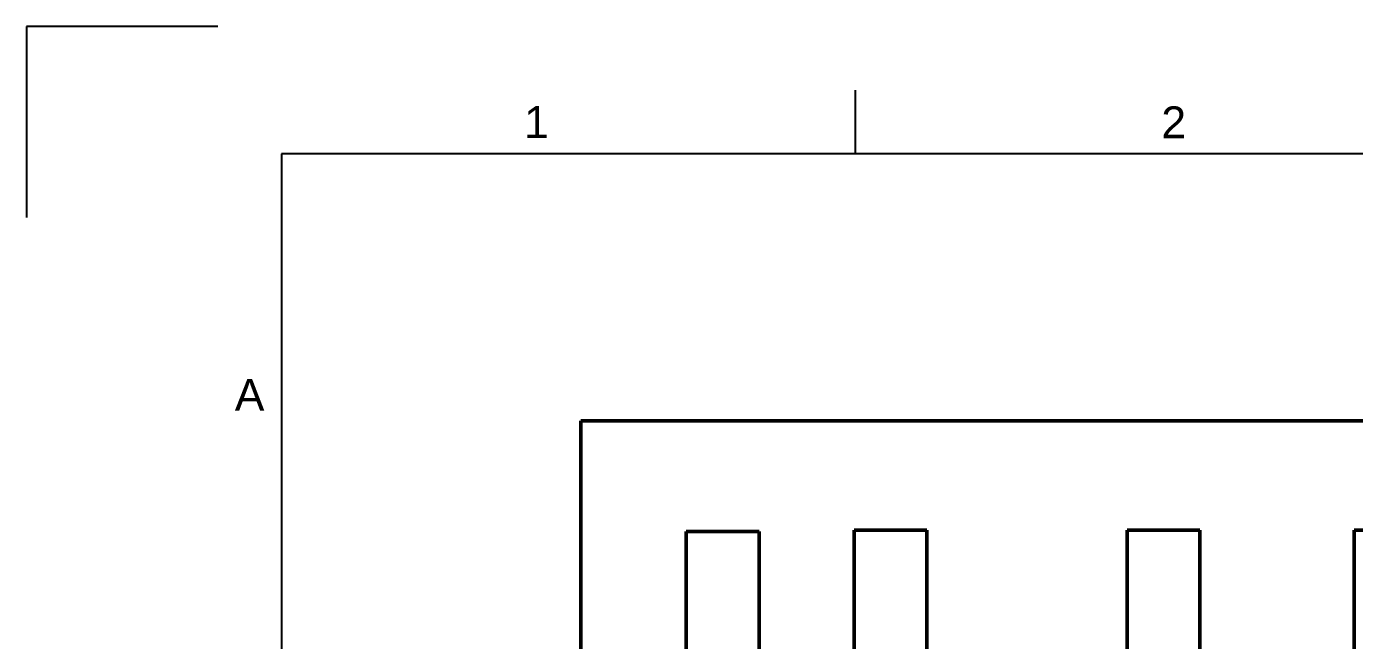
# Model space of a CAD drawing. Header units: millimetres. Extents: x 0 to 420, y 0 to 297.
# Drawn here: x 0 to 104.2, y 248.8 to 297 of the extents above; entities that cross this region are included whole.
import ezdxf
from ezdxf.enums import TextEntityAlignment as Align

# ---------------------------------------------------------------- set-up
doc = ezdxf.new("R2010")
doc.units = ezdxf.units.MM
doc.header["$LTSCALE"] = 0.75
doc.layers.add('BORDER', color=7, linetype='Continuous', lineweight=25)
doc.layers.add('Visible', color=7, linetype='Continuous', lineweight=50)
doc.styles.add('FusionTitle', font='arial.ttf')

# ---------------------------------------------------------------- blocks, each defined once
blk = doc.blocks.new('ISO_A3_SHEET')
at = {"layer": 'BORDER'}
for p, q in [((65, 292), (65, 287)), ((410, 287), (20, 287)), ((20, 287), (20, 10))]:
    blk.add_line(p, q, dxfattribs=at)
at = {"layer": 'Defpoints'}
for p, q in [((15, 297), (0, 297)), ((0, 297), (0, 282))]:
    blk.add_line(p, q, dxfattribs=at)
at = {"layer": 'BORDER', "style": 'FusionTitle'}
for s, p in [('1', (40, 289.5)), ('2', (90, 289.5)), ('A', (17.5, 268.08333))]:
    blk.add_text(s, height=2.5, dxfattribs=at).set_placement(p, align=Align.MIDDLE)

msp = doc.modelspace()

# ---------------------------------------------------------------- linework, layer by layer
at = {"layer": 'Visible'}
for p, q in [((43.49, 266.03), (43.49, 194.6)), ((143.49, 266.03), (43.49, 266.03)), ((57.47, 257.36), (51.75, 257.36)), ((51.75, 257.36), (51.75, 225.93)), ((57.47, 257.36), (57.47, 225.93)), ((70.63, 257.45), (64.92, 257.45)), ((64.92, 257.45), (64.92, 226.74)), ((70.63, 257.45), (70.63, 226.74)), ((86.34, 257.45), (86.34, 201.74)), ((92.06, 257.45), (86.34, 257.45)), ((92.06, 257.45), (92.06, 201.74)), ((109.87, 257.45), (104.16, 257.45)), ((104.16, 257.45), (104.16, 207.45))]:
    msp.add_line(p, q, dxfattribs=at)

# ---------------------------------------------------------------- block references
at = {"layer": 'BORDER'}
msp.add_blockref('ISO_A3_SHEET', (0, 0), dxfattribs=at)

doc.saveas('drawing.dxf')
